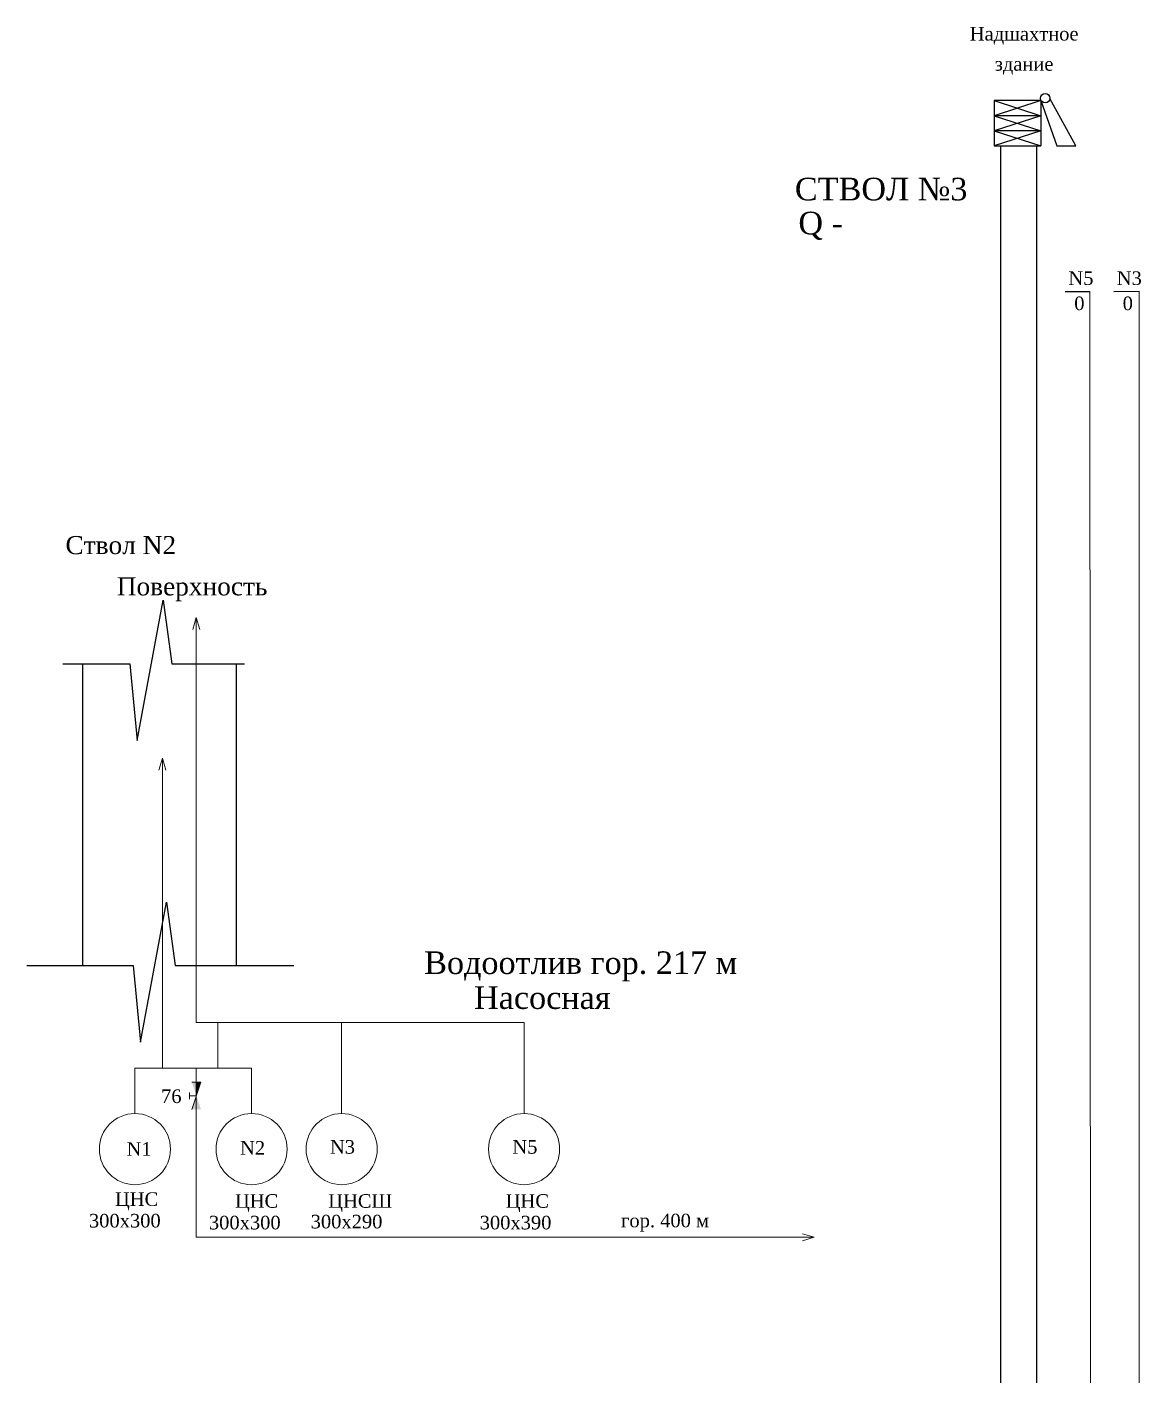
# Model space of a CAD drawing. Header units: millimetres. Extents: x -1215 to 366, y -475 to 396.
# Drawn here: x -51.2 to 195, y 24.1 to 322.1 of the extents above; entities that cross this region are included whole.
import ezdxf

# ---------------------------------------------------------------- set-up
doc = ezdxf.new("R2010")
doc.units = ezdxf.units.MM
doc.layers.add('Трубопровод', color=1, linetype='Continuous')
doc.styles.get("Standard").update_dxf_attribs({"font": 'TIMES.TTF', "height": 10})

msp = doc.modelspace()

# ---------------------------------------------------------------- hatches: boundary and pattern name
at = {"layer": 'Трубопровод', "lineweight": 15}
h = msp.add_hatch(color=1, dxfattribs=at)
h.paths.add_polyline_path([(-13.72, 88.82), (-14.72, 88.82), (-13.72, 85.82)])
h.paths.add_polyline_path([(-12.72, 88.82), (-13.72, 88.82), (-13.72, 85.82)])
h.paths.add_polyline_path([(-13.72, 82.82), (-12.72, 82.82), (-13.72, 85.82)])
h.paths.add_polyline_path([(-13.72, 85.82), (-14.72, 82.82), (-13.72, 82.82)])
msp.add_hatch(color=1, dxfattribs=at).paths.add_polyline_path([(-13.72, 85.82), (-12.72, 88.82), (-13.72, 88.82)])

# ---------------------------------------------------------------- linework, layer by layer
for p, q in [((172.87, 305.82), (162.61, 302.49)), ((162.61, 305.82), (172.87, 302.49)), ((172.87, 305.82), (162.61, 305.82)), ((162.61, 305.82), (162.61, 295.82)), ((172.87, 305.82), (176.42, 295.81)), ((172.87, 305.82), (172.87, 295.82)), ((180.6, 295.81), (174.91, 306.31)), ((162.61, 302.49), (172.87, 299.15)), ((172.87, 302.49), (162.61, 299.15)), ((172.87, 302.49), (162.61, 302.49)), ((172.87, 299.15), (162.61, 295.82)), ((162.61, 299.15), (172.87, 295.82)), ((172.87, 299.15), (162.61, 299.15)), ((162.61, 295.82), (172.87, 295.82)), ((162.61, 295.82), (162.61, 295.82)), ((164.04, -89.11), (164.04, 295.82)), ((172.04, -89.11), (172.04, 295.82)), ((176.42, 295.81), (180.6, 295.81))]:
    msp.add_line(p, q)
msp.add_circle((173.87, 306.34), 1.04)
at = {"layer": 'Трубопровод', "color": 1}
msp.add_line((178.3, 263.65), (183.75, 263.65), dxfattribs=at)
at = {"layer": 'Трубопровод', "color": 1, "lineweight": 15}
for p, q in [((183.75, 263.65), (183.91, -203.1)), ((-13.74, 191.54), (-14.53, 188.92)), ((-13.74, 191.55), (-13.74, 102.06)), ((-13.74, 191.54), (-12.95, 188.92)), ((-21.24, 160.46), (-22.03, 157.84)), ((-21.24, 160.46), (-20.45, 157.84)), ((-21.24, 91.95), (-21.24, 160.45)), ((-13.74, 102.06), (58.69, 102.06)), ((-8.99, 91.95), (-8.99, 102.06)), ((18.38, 81.91), (18.38, 102.06)), ((58.69, 81.91), (58.69, 102.06)), ((-27.31, 81.91), (-27.31, 91.98)), ((-1.53, 91.95), (-27.31, 91.95)), ((-13.74, 91.95), (-13.74, 54.55)), ((-1.53, 81.91), (-1.53, 91.98)), ((-15.22, 85.07), (-15.22, 86.57)), ((-12.72, 88.82), (-14.72, 88.82)), ((-14.72, 82.82), (-12.72, 88.82)), ((-13.72, 85.82), (-15.22, 85.82)), ((-13.74, 54.55), (122.72, 54.55)), ((122.81, 54.55), (120.19, 55.34)), ((122.81, 54.55), (120.19, 53.76))]:
    msp.add_line(p, q, dxfattribs=at)
at = {"layer": 'Трубопровод', "color": 5}
msp.add_line((189, 263.65), (194.62, 263.67), dxfattribs=at)
at = {"layer": 'Трубопровод', "color": 5, "lineweight": 15}
msp.add_line((194.62, 263.67), (194.62, -192.27), dxfattribs=at)
at = {"layer": 'Трубопровод', "color": 7}
for p, q in [((-26.81, 164.37), (-21.08, 195.37)), ((-21.08, 195.37), (-19.18, 181.34)), ((-43.25, 181.34), (-28.45, 181.34)), ((-38.85, 114.63), (-38.85, 181.34)), ((-28.45, 181.34), (-26.81, 164.37)), ((-19.18, 181.34), (-3.07, 181.34)), ((-4.83, 114.63), (-4.83, 181.34)), ((-26.08, 97.67), (-20.34, 128.67)), ((-20.34, 128.67), (-18.44, 114.63)), ((-51.16, 114.63), (-27.71, 114.63)), ((-27.71, 114.63), (-26.08, 97.67)), ((-18.44, 114.63), (7.79, 114.63))]:
    msp.add_line(p, q, dxfattribs=at)
at = {"layer": 'Трубопровод', "color": 1, "lineweight": 15}
for centre in [(-27.31, 74.05), (-1.53, 74.05), (18.38, 74.05), (58.69, 74.05)]:
    msp.add_circle(centre, 7.86, dxfattribs=at)

# ---------------------------------------------------------------- texts
for s, height, p in [('Надшахтное', 3, (157.19, 319.1)), ('здание', 3, (162.71, 312.43)), ('СТВОЛ №3', 5, (118.54, 283.77)), ('Q - ', 5, (119.31, 276.26))]:
    msp.add_text(s, height=height).set_placement(p)
for s, p in [('N5', (178.98, 265.07)), ('0', (180.28, 259.5)), ('76', (-21.53, 84.24)), ('N1', (-29.16, 72.58)), ('N2', (-4.07, 72.83)), ('N3', (15.79, 73.04)), ('N5', (56.11, 73.04)), ('ЦНС', (-31.72, 61.5)), ('ЦНС', (-5.2, 61.09)), ('ЦНСШ', (15.41, 61.09)), ('ЦНС', (54.63, 61.09)), ('300x300', (-37.47, 56.73)), ('300x300', (-10.96, 56.31)), ('300x290', (11.53, 56.53)), ('300x390', (48.88, 56.31))]:
    msp.add_text(s, height=3, dxfattribs=at).set_placement(p)
at = {"layer": 'Трубопровод', "color": 5, "lineweight": 15}
for s, p in [('N3', (189.67, 265.07)), ('0', (190.98, 259.5))]:
    msp.add_text(s, height=3, dxfattribs=at).set_placement(p)
at = {"layer": 'Трубопровод', "color": 7, "lineweight": 15}
for s, height, p in [('Ствол N2', 4, (-42.66, 205.57)), ('Поверхность', 4, (-31.32, 196.45)), ('Водоотлив гор. 217 м', 5, (36.61, 112.76)), ('Насосная', 5, (47.64, 105.04))]:
    msp.add_text(s, height=height, dxfattribs=at).set_placement(p)
at = {"layer": 'Трубопровод', "color": 0, "lineweight": 15}
msp.add_text('гор. 400 м', height=3, dxfattribs=at).set_placement((80.11, 56.77))

doc.saveas('drawing.dxf')
